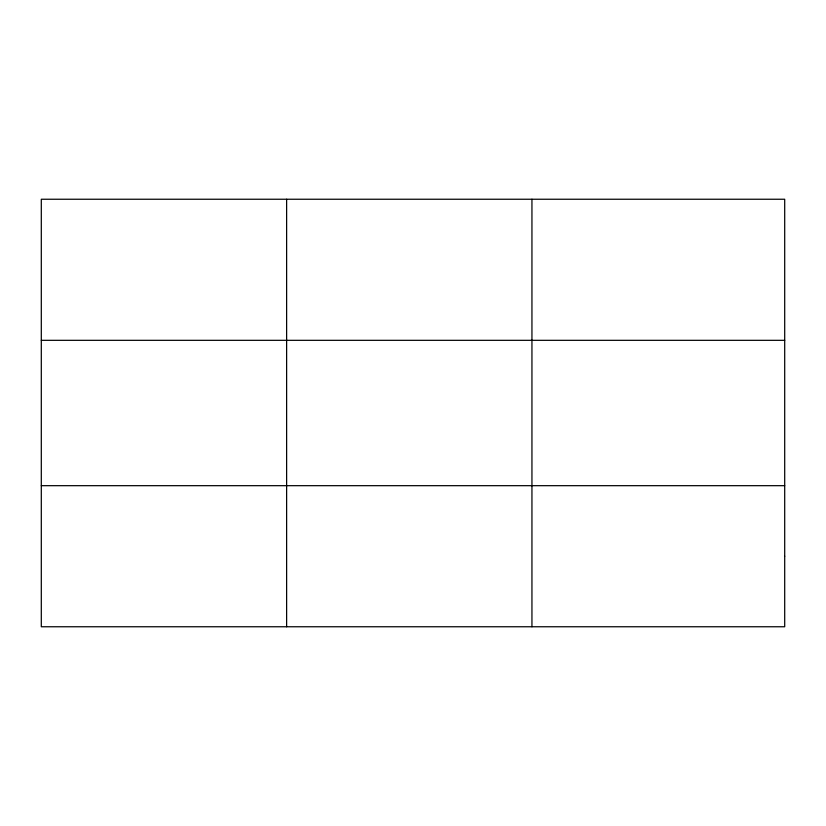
<?xml version="1.0" encoding="UTF-8"?>
<svg xmlns="http://www.w3.org/2000/svg" width="826" height="826" viewBox="0 0 826 826"><rect width="100%" height="100%" fill="white"/><g stroke="black" fill="none" stroke-linecap="round" stroke-linejoin="round"><path stroke-width="1.24" d="M286.622 626.758L286.622 199.242M531.944 626.758L531.944 199.242M41.3 340.322L784.7 340.322M41.3 485.678L784.7 485.678M784.7 556.218L784.7 626.758L41.3 626.758L41.3 199.242L784.7 199.242L784.7 556.218"/></g></svg>
